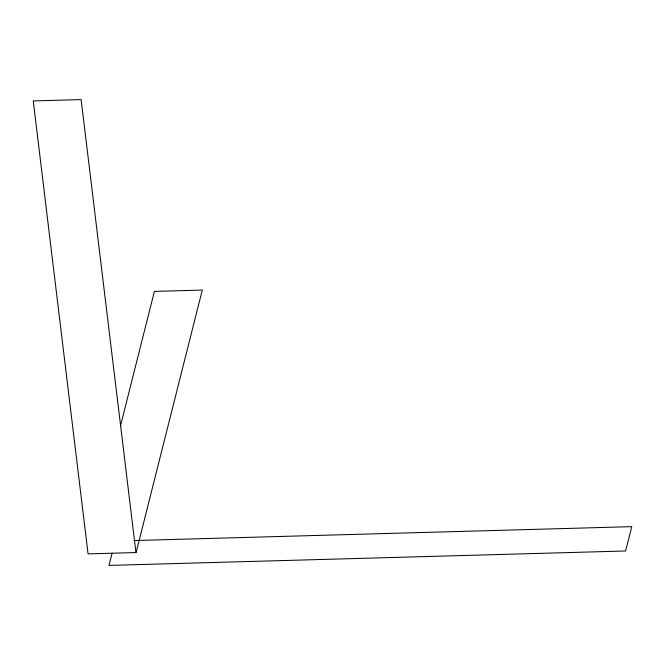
<?xml version="1.0" encoding="UTF-8"?>
<svg xmlns="http://www.w3.org/2000/svg" width="665" height="665" viewBox="0 0 665 665"><rect width="100%" height="100%" fill="white"/><g stroke="black" fill="none" stroke-linecap="round" stroke-linejoin="round"><path stroke-width="1" d="M120.423 426.157L154.405 291.403L202.293 290.065L136.109 552.54L88.063 553.879L33.25 100.922L81.138 99.584L135.951 552.54M112.086 553.205L109.01 565.416L625.615 550.977L631.75 526.647L134.164 540.554"/></g></svg>
